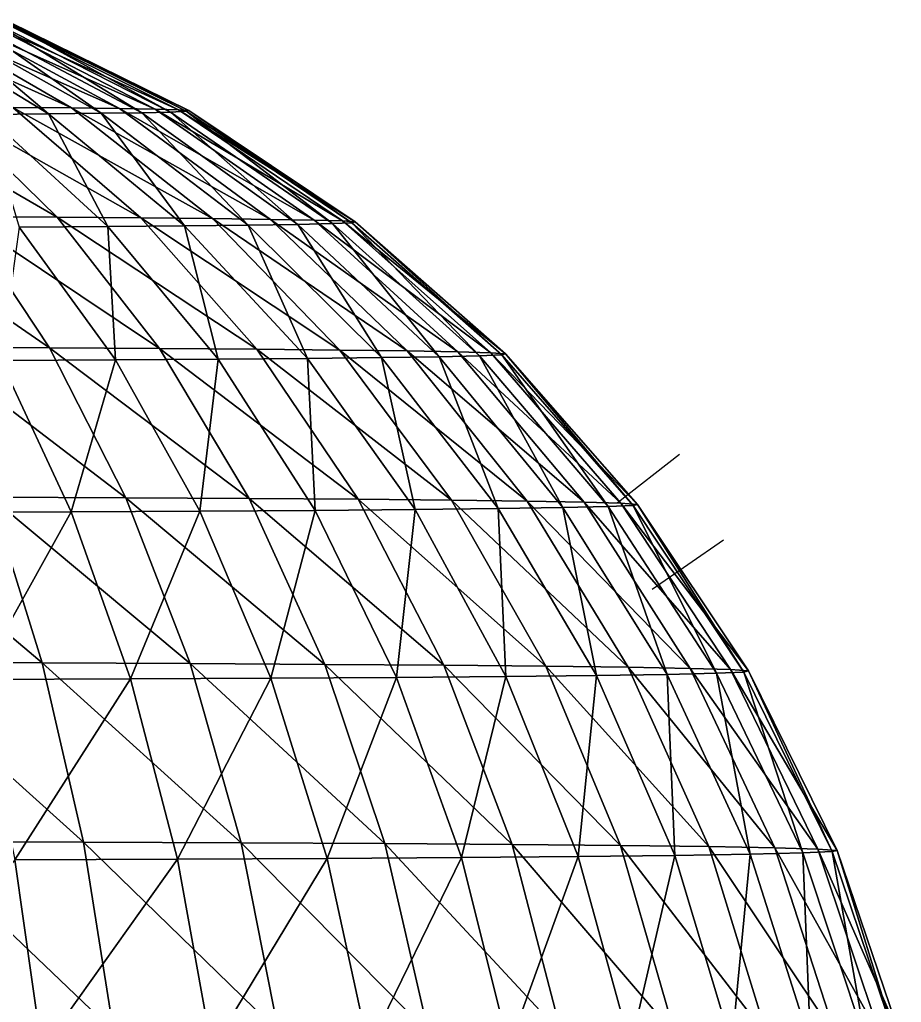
# Model space of a CAD drawing. Header units: metres. Extents: x -186 to 389, y -250 to 250.
# Drawn here: x 197.3 to 341.3, y 70.9 to 231.4 of the extents above; entities that cross this region are included whole.
import ezdxf

# ---------------------------------------------------------------- set-up
doc = ezdxf.new("R2010")
doc.units = ezdxf.units.M

msp = doc.modelspace()

# ---------------------------------------------------------------- linework, layer by layer
for p, q in [((294.90878, 152.4723, -633.854), (305.08472, 160.43271, -635.2969)), ((300.60345, 138.40952, -657.22815), (312.22473, 146.42781, -660.1833))]:
    msp.add_line(p, q)
for points in [[(180.95602, 231.32016, -556.8507), (205.77414, 216.96608, -541.12134), (173.6091, 231.39088, -546.7202), (173.6092, 231.39099, -546.7201)], [(205.77414, 216.96608, -541.12134), (196.17493, 217.05849, -527.8852), (173.6091, 231.39088, -546.7202), (173.6092, 231.39099, -546.7201)], [(186.91776, 231.24335, -567.8535), (213.5635, 216.86572, -555.49713), (180.95602, 231.32016, -556.8507), (180.95613, 231.32027, -556.8506)], [(213.5635, 216.86572, -555.49713), (205.77414, 216.96608, -541.12134), (180.95602, 231.32016, -556.8507), (180.95613, 231.32027, -556.8506)], [(191.3923, 231.16176, -579.5403), (219.40979, 216.75911, -570.7666), (186.91776, 231.24335, -567.8535), (186.91786, 231.24345, -567.8534)], [(219.40979, 216.75911, -570.7666), (213.5635, 216.86572, -555.49713), (186.91776, 231.24335, -567.8535), (186.91786, 231.24345, -567.8534)], [(194.3031, 231.07678, -591.71106), (223.21292, 216.6481, -586.6686), (191.3923, 231.16176, -579.5403), (191.39241, 231.16187, -579.54016)], [(223.21292, 216.6481, -586.6686), (219.40979, 216.75911, -570.7666), (191.3923, 231.16176, -579.5403), (191.39241, 231.16187, -579.54016)], [(178.0806, 230.5783, -663.11304), (202.01721, 215.9968, -679.95966), (184.62863, 230.65274, -652.4487), (184.62874, 230.65285, -652.4486)], [(191.71625, 215.90814, -692.65735), (202.01721, 215.9968, -679.95966), (178.0806, 230.5783, -663.11304), (178.0807, 230.5784, -663.1129)], [(184.62863, 230.65274, -652.4487), (210.57263, 216.09409, -666.0261), (189.72864, 230.73253, -641.02106), (189.72874, 230.73264, -641.02094)], [(202.01721, 215.9968, -679.95966), (210.57263, 216.09409, -666.0261), (184.62863, 230.65274, -652.4487), (184.62874, 230.65285, -652.4486)], [(189.72864, 230.73253, -641.02106), (217.23611, 216.1983, -651.09515), (193.29338, 230.81627, -629.02545), (193.29349, 230.81638, -629.0253)], [(210.57263, 216.09409, -666.0261), (217.23611, 216.1983, -651.09515), (189.72864, 230.73253, -641.02106), (189.72874, 230.73264, -641.02094)], [(193.29338, 230.81627, -629.02545), (221.89368, 216.30772, -635.4221), (195.26184, 230.90254, -616.6672), (195.26195, 230.90265, -616.66705)], [(217.23611, 216.1983, -651.09515), (221.89368, 216.30772, -635.4221), (193.29338, 230.81627, -629.02545), (193.29349, 230.81638, -629.0253)], [(195.60034, 230.98988, -604.1577), (224.90785, 216.53458, -602.9309), (194.3031, 231.07678, -591.71106), (194.3032, 231.07689, -591.71094)], [(224.90785, 216.53458, -602.9309), (223.21292, 216.6481, -586.6686), (194.3031, 231.07678, -591.71106), (194.3032, 231.07689, -591.71094)], [(195.26184, 230.90254, -616.6672), (224.46558, 216.42046, -619.27527), (195.60034, 230.98988, -604.1577), (195.60045, 230.98999, -604.1576)], [(221.89368, 216.30772, -635.4221), (224.46558, 216.42046, -619.27527), (195.26184, 230.90254, -616.6672), (195.26195, 230.90265, -616.66705)], [(224.46558, 216.42046, -619.27527), (224.90785, 216.53458, -602.9309), (195.60034, 230.98988, -604.1577), (195.60045, 230.98999, -604.1576)], [(184.93015, 217.14136, -516.01526), (203.40439, 199.11307, -495.9385), (172.23218, 217.21327, -505.71454), (172.23228, 217.21338, -505.71445)], [(203.40439, 199.11307, -495.9385), (187.94434, 199.20062, -483.39716), (172.23218, 217.21327, -505.71454), (172.23228, 217.21338, -505.71445)], [(196.17493, 217.05849, -527.8852), (217.09517, 199.01218, -510.39047), (184.93015, 217.14136, -516.01526), (184.93025, 217.14146, -516.01514)], [(217.09517, 199.01218, -510.39047), (203.40439, 199.11307, -495.9385), (184.93015, 217.14136, -516.01526), (184.93025, 217.14146, -516.01514)], [(205.77414, 216.96608, -541.12134), (228.78242, 198.89966, -526.50574), (196.17493, 217.05849, -527.8852), (196.17503, 217.0586, -527.8851)], [(228.78242, 198.89966, -526.50574), (217.09517, 199.01218, -510.39047), (196.17493, 217.05849, -527.8852), (196.17503, 217.0586, -527.8851)], [(213.5635, 216.86572, -555.49713), (238.26617, 198.77747, -544.0086), (205.77414, 216.96608, -541.12134), (205.77425, 216.96619, -541.1212)], [(238.26617, 198.77747, -544.0086), (228.78242, 198.89966, -526.50574), (205.77414, 216.96608, -541.12134), (205.77425, 216.96619, -541.1212)], [(219.40979, 216.75911, -570.7666), (245.38414, 198.64767, -562.59955), (213.5635, 216.86572, -555.49713), (213.56361, 216.86583, -555.497)], [(245.38414, 198.64767, -562.59955), (238.26617, 198.77747, -544.0086), (213.5635, 216.86572, -555.49713), (213.56361, 216.86583, -555.497)], [(223.21292, 216.6481, -586.6686), (250.01456, 198.51251, -581.9606), (219.40979, 216.75911, -570.7666), (219.4099, 216.75922, -570.7665)], [(250.01456, 198.51251, -581.9606), (245.38414, 198.64767, -562.59955), (219.40979, 216.75911, -570.7666), (219.4099, 216.75922, -570.7665)], [(224.90785, 216.53458, -602.9309), (252.07817, 198.37428, -601.76025), (223.21292, 216.6481, -586.6686), (223.21303, 216.64821, -586.66846)], [(252.07817, 198.37428, -601.76025), (250.01456, 198.51251, -581.9606), (223.21292, 216.6481, -586.6686), (223.21303, 216.64821, -586.66846)], [(191.71625, 215.90814, -692.65735), (211.66663, 197.6116, -711.0043), (202.01721, 215.9968, -679.95966), (202.01732, 215.9969, -679.95953)], [(197.21432, 197.51602, -724.69476), (211.66663, 197.6116, -711.0043), (191.71626, 215.90814, -692.6573), (191.71637, 215.90825, -692.65717)], [(202.01721, 215.9968, -679.95966), (224.20828, 197.71954, -695.5446), (210.57263, 216.09409, -666.0261), (210.57274, 216.0942, -666.026)], [(211.66663, 197.6116, -711.0043), (224.20828, 197.71954, -695.5446), (202.01721, 215.9968, -679.95966), (202.01732, 215.9969, -679.95953)], [(210.57263, 216.09409, -666.0261), (234.6247, 197.83797, -678.5802), (217.23611, 216.1983, -651.09515), (217.23622, 216.19841, -651.09503)], [(224.20828, 197.71954, -695.5446), (234.6247, 197.83797, -678.5802), (210.57263, 216.09409, -666.0261), (210.57274, 216.0942, -666.026)], [(217.23611, 216.1983, -651.09515), (242.73766, 197.96487, -660.40137), (221.89368, 216.30772, -635.4221), (221.89378, 216.30783, -635.422)], [(234.6247, 197.83797, -678.5802), (242.73766, 197.96487, -660.40137), (217.23611, 216.1983, -651.09515), (217.23622, 216.19841, -651.09503)], [(221.89368, 216.30772, -635.4221), (248.40833, 198.0981, -641.3191), (224.46558, 216.42046, -619.27527), (224.46568, 216.42056, -619.27515)], [(242.73766, 197.96487, -660.40137), (248.40833, 198.0981, -641.3191), (221.89368, 216.30772, -635.4221), (221.89378, 216.30783, -635.422)], [(224.46558, 216.42046, -619.27527), (251.5397, 198.23537, -621.66), (224.90785, 216.53458, -602.9309), (224.90796, 216.53468, -602.9308)], [(248.40833, 198.0981, -641.3191), (251.5397, 198.23537, -621.66), (224.46558, 216.42046, -619.27527), (224.46568, 216.42056, -619.27515)], [(251.5397, 198.23537, -621.66), (252.07817, 198.37428, -601.76025), (224.90785, 216.53458, -602.9309), (224.90796, 216.53468, -602.9308)], [(187.94434, 199.20062, -483.39716), (202.15173, 177.7796, -463.18127), (170.9795, 199.27335, -472.981), (170.97961, 199.27345, -472.9809)], [(202.15173, 177.7796, -463.18127), (182.44623, 177.86407, -451.0824), (170.9795, 199.27335, -472.981), (170.97961, 199.27345, -472.9809)], [(203.40439, 199.11307, -495.9385), (220.10934, 177.6779, -477.74872), (187.94434, 199.20062, -483.39716), (187.94444, 199.20073, -483.39706)], [(220.10934, 177.6779, -477.74872), (202.15173, 177.7796, -463.18127), (187.94434, 199.20062, -483.39716), (187.94444, 199.20073, -483.39706)], [(217.09517, 199.01218, -510.39047), (236.01187, 177.5607, -494.53534), (203.40439, 199.11307, -495.9385), (203.4045, 199.11317, -495.93842)], [(236.01187, 177.5607, -494.53534), (220.10934, 177.6779, -477.74872), (203.40439, 199.11307, -495.9385), (203.4045, 199.11317, -495.93842)], [(228.78242, 198.89966, -526.50574), (249.5872, 177.43002, -513.2541), (217.09517, 199.01218, -510.39047), (217.09528, 199.01228, -510.39038)], [(249.5872, 177.43002, -513.2541), (236.01187, 177.5607, -494.53534), (217.09517, 199.01218, -510.39047), (217.09528, 199.01228, -510.39038)], [(194.20016, 175.72809, -757.0354), (212.91928, 175.82285, -743.46045), (197.21432, 197.51602, -724.69476), (197.21443, 197.51613, -724.69464)], [(197.21432, 197.51602, -724.69476), (212.91928, 175.82285, -743.46045), (211.66663, 197.6116, -711.0043), (211.66673, 197.61171, -711.00415)], [(211.66663, 197.6116, -711.0043), (229.70634, 175.93387, -727.55835), (224.20828, 197.71954, -695.5446), (224.20839, 197.71965, -695.5445)], [(212.91928, 175.82285, -743.46045), (229.70636, 175.93387, -727.5583), (211.66663, 197.6116, -711.0043), (211.66673, 197.61171, -711.00415)], [(224.20828, 197.71954, -695.5446), (244.27411, 176.05923, -709.60114), (234.6247, 197.83797, -678.5802), (234.6248, 197.83807, -678.5801)], [(229.70634, 175.93387, -727.55835), (244.27411, 176.05923, -709.60114), (224.20828, 197.71954, -695.5446), (224.20839, 197.71965, -695.5445)], [(238.26617, 198.77747, -544.0086), (260.60306, 177.28807, -533.58453), (228.78242, 198.89966, -526.50574), (228.78253, 198.89977, -526.5056)], [(260.60306, 177.28807, -533.58453), (249.5872, 177.43002, -513.2541), (228.78242, 198.89966, -526.50574), (228.78253, 198.89977, -526.5056)], [(234.6247, 197.83797, -678.5802), (256.3733, 176.19681, -689.8961), (242.73766, 197.96487, -660.40137), (242.73776, 197.96498, -660.40125)], [(244.27411, 176.05923, -709.60114), (256.3733, 176.19681, -689.8961), (234.6247, 197.83797, -678.5802), (234.6248, 197.83807, -678.5801)], [(245.38414, 198.64767, -562.59955), (268.87094, 177.13733, -555.17883), (238.26617, 198.77747, -544.0086), (238.26628, 198.77757, -544.0085)], [(268.87094, 177.13733, -555.17883), (260.60306, 177.28807, -533.58453), (238.26617, 198.77747, -544.0086), (238.26628, 198.77757, -544.0085)], [(242.73766, 197.96487, -660.40137), (265.7969, 176.34422, -668.7805), (248.40833, 198.0981, -641.3191), (248.40843, 198.0982, -641.319)], [(256.3733, 176.19681, -689.8961), (265.7969, 176.34422, -668.7805), (242.73766, 197.96487, -660.40137), (242.73776, 197.96498, -660.40125)], [(250.01456, 198.51251, -581.9606), (274.2494, 176.98033, -577.6676), (245.38414, 198.64767, -562.59955), (245.38425, 198.64778, -562.5994)], [(274.2494, 176.98033, -577.6676), (268.87094, 177.13733, -555.17883), (245.38414, 198.64767, -562.59955), (245.38425, 198.64778, -562.5994)], [(248.40833, 198.0981, -641.3191), (272.38367, 176.49896, -646.61554), (251.5397, 198.23537, -621.66), (251.53981, 198.23547, -621.65985)], [(265.7969, 176.34422, -668.7805), (272.38367, 176.49896, -646.61554), (248.40833, 198.0981, -641.3191), (248.40843, 198.0982, -641.319)], [(252.07817, 198.37428, -601.76025), (276.64636, 176.81975, -600.66595), (250.01456, 198.51251, -581.9606), (250.01466, 198.51262, -581.96045)], [(276.64636, 176.81975, -600.66595), (274.2494, 176.98033, -577.6676), (250.01456, 198.51251, -581.9606), (250.01466, 198.51262, -581.96045)], [(251.5397, 198.23537, -621.66), (276.02094, 176.65839, -623.78046), (252.07817, 198.37428, -601.76025), (252.07828, 198.37439, -601.76013)], [(272.38367, 176.49896, -646.61554), (276.02094, 176.65839, -623.78046), (251.5397, 198.23537, -621.66), (251.53981, 198.23547, -621.65985)], [(276.02094, 176.65839, -623.78046), (276.64636, 176.81975, -600.66595), (252.07817, 198.37428, -601.76025), (252.07828, 198.37439, -601.76013)], [(202.15173, 177.7796, -463.18127), (214.6113, 153.3167, -445.41278), (182.44623, 177.86407, -451.0824), (182.44633, 177.86418, -451.0823)], [(214.6113, 153.3167, -445.41278), (192.50232, 153.41147, -431.83817), (182.44623, 177.86407, -451.0824), (182.44633, 177.86418, -451.0823)], [(220.10934, 177.6779, -477.74872), (234.75923, 153.20259, -461.75702), (202.15173, 177.7796, -463.18127), (202.15184, 177.77971, -463.18118)], [(234.75923, 153.20259, -461.75702), (214.6113, 153.3167, -445.41278), (202.15173, 177.7796, -463.18127), (202.15184, 177.77971, -463.18118)], [(236.01187, 177.5607, -494.53534), (252.6014, 153.07109, -480.59116), (220.10934, 177.6779, -477.74872), (220.10945, 177.67801, -477.74863)], [(252.6014, 153.07109, -480.59116), (234.75923, 153.20259, -461.75702), (220.10934, 177.6779, -477.74872), (220.10945, 177.67801, -477.74863)], [(249.5872, 177.43002, -513.2541), (267.83255, 152.92447, -501.593), (236.01187, 177.5607, -494.53534), (236.01198, 177.5608, -494.53525)], [(267.83255, 152.92447, -501.593), (252.6014, 153.07109, -480.59116), (236.01187, 177.5607, -494.53534), (236.01198, 177.5608, -494.53525)], [(260.60306, 177.28807, -533.58453), (280.192, 152.76523, -524.4032), (249.5872, 177.43002, -513.2541), (249.58731, 177.43013, -513.25397)], [(280.192, 152.76523, -524.4032), (267.83255, 152.92447, -501.593), (249.5872, 177.43002, -513.2541), (249.58731, 177.43013, -513.25397)], [(268.87094, 177.13733, -555.17883), (289.46832, 152.59608, -548.6314), (260.60306, 177.28807, -533.58453), (260.60315, 177.28818, -533.5844)], [(289.46832, 152.59608, -548.6314), (280.192, 152.76523, -524.4032), (260.60306, 177.28807, -533.58453), (260.60315, 177.28818, -533.5844)], [(274.2494, 176.98033, -577.6676), (295.50278, 152.41994, -573.8631), (268.87094, 177.13733, -555.17883), (268.87103, 177.13744, -555.1787)], [(295.50278, 152.41994, -573.8631), (289.46832, 152.59608, -548.6314), (268.87094, 177.13733, -555.17883), (268.87103, 177.13744, -555.1787)], [(272.38367, 176.49896, -646.61554), (293.4095, 151.87987, -651.2207), (276.02094, 176.65839, -623.78046), (276.02103, 176.6585, -623.78033)], [(276.64636, 176.81975, -600.66595), (298.19217, 152.23979, -599.6666), (274.2494, 176.98033, -577.6676), (274.24948, 176.98044, -577.6675)], [(298.19217, 152.23979, -599.6666), (295.50278, 152.41994, -573.8631), (274.2494, 176.98033, -577.6676), (274.24948, 176.98044, -577.6675)], [(276.02094, 176.65839, -623.78046), (297.4904, 152.05872, -625.6004), (276.64636, 176.81975, -600.66595), (276.64645, 176.81985, -600.66583)], [(293.4095, 151.87987, -651.2207), (297.4904, 152.05872, -625.6004), (276.02094, 176.65839, -623.78046), (276.02103, 176.6585, -623.78033)], [(297.4904, 152.05872, -625.6004), (298.19217, 152.23979, -599.6666), (276.64636, 176.81975, -600.66595), (276.64645, 176.81985, -600.66583)], [(182.87909, 150.92867, -787.46783), (205.68985, 151.01494, -775.10864), (194.20016, 175.72809, -757.0354), (194.20027, 175.7282, -757.0353)], [(194.20016, 175.72809, -757.0354), (205.68985, 151.01494, -775.10864), (212.91928, 175.82285, -743.46045), (212.91939, 175.82295, -743.4603)], [(205.68985, 151.01494, -775.10864), (226.69217, 151.12128, -759.8779), (212.91928, 175.82285, -743.46045), (212.91939, 175.82295, -743.4603)], [(212.91928, 175.82285, -743.46045), (226.69217, 151.12128, -759.8779), (229.70636, 175.93387, -727.5583), (229.70647, 175.93398, -727.55817)], [(226.69217, 151.12128, -759.8779), (245.52682, 151.24585, -742.0362), (229.70636, 175.93387, -727.5583), (229.70647, 175.93398, -727.55817)], [(229.70634, 175.93387, -727.55835), (245.5268, 151.24585, -742.0362), (244.27411, 176.05923, -709.60114), (244.27422, 176.05934, -709.601)], [(244.27411, 176.05923, -709.60114), (261.8714, 151.3865, -721.8888), (256.3733, 176.19681, -689.8961), (256.37338, 176.19691, -689.896)], [(245.5268, 151.24585, -742.0362), (261.8714, 151.3865, -721.8888), (244.27411, 176.05923, -709.60114), (244.27422, 176.05934, -709.601)], [(256.3733, 176.19681, -689.8961), (275.44635, 151.54085, -699.78033), (265.7969, 176.34422, -668.7805), (265.797, 176.34433, -668.7804)], [(261.8714, 151.3865, -721.8888), (275.44635, 151.54085, -699.78033), (256.3733, 176.19681, -689.8961), (256.37338, 176.19691, -689.896)], [(265.7969, 176.34422, -668.7805), (286.01935, 151.70625, -676.0892), (272.38367, 176.49896, -646.61554), (272.38376, 176.49907, -646.6154)], [(275.44635, 151.54085, -699.78033), (286.01935, 151.70625, -676.0892), (265.7969, 176.34422, -668.7805), (265.797, 176.34433, -668.7804)], [(286.01935, 151.70625, -676.0892), (293.4095, 151.87987, -651.2207), (272.38367, 176.49896, -646.61554), (272.38376, 176.49907, -646.6154)], [(192.50232, 153.41147, -431.83817), (200.97562, 126.333984, -415.5777), (168.81058, 153.48529, -421.26544), (168.81068, 153.4854, -421.26535)], [(200.97562, 126.333984, -415.5777), (175.11372, 126.41456, -404.03644), (168.81058, 153.48529, -421.26544), (168.81068, 153.4854, -421.26535)], [(214.6113, 153.3167, -445.41278), (225.10982, 126.23053, -430.39575), (192.50232, 153.41147, -431.83817), (192.50243, 153.41158, -431.83807)], [(225.10982, 126.23053, -430.39575), (200.97562, 126.333984, -415.5777), (192.50232, 153.41147, -431.83817), (192.50243, 153.41158, -431.83807)], [(234.75923, 153.20259, -461.75702), (247.10333, 126.10597, -448.2371), (214.6113, 153.3167, -445.41278), (214.6114, 153.3168, -445.4127)], [(247.10333, 126.10597, -448.2371), (225.10982, 126.23053, -430.39575), (214.6113, 153.3167, -445.41278), (214.6114, 153.3168, -445.4127)], [(252.6014, 153.07109, -480.59116), (266.57986, 125.96243, -468.79645), (234.75923, 153.20259, -461.75702), (234.75934, 153.2027, -461.75693)], [(266.57986, 125.96243, -468.79645), (247.10333, 126.10597, -448.2371), (234.75923, 153.20259, -461.75702), (234.75934, 153.2027, -461.75693)], [(267.83255, 152.92447, -501.593), (283.20618, 125.80238, -491.72214), (252.6014, 153.07109, -480.59116), (252.6015, 153.0712, -480.59106)], [(283.20618, 125.80238, -491.72214), (266.57986, 125.96243, -468.79645), (252.6014, 153.07109, -480.59116), (252.6015, 153.0712, -480.59106)], [(280.192, 152.76523, -524.4032), (296.69778, 125.62855, -516.6217), (267.83255, 152.92447, -501.593), (267.83264, 152.92458, -501.5929)], [(296.69778, 125.62855, -516.6217), (283.20618, 125.80238, -491.72214), (267.83255, 152.92447, -501.593), (267.83264, 152.92458, -501.5929)], [(289.46832, 152.59608, -548.6314), (306.82382, 125.44391, -543.0693), (280.192, 152.76523, -524.4032), (280.19208, 152.76534, -524.4031)], [(306.82382, 125.44391, -543.0693), (296.69778, 125.62855, -516.6217), (280.192, 152.76523, -524.4032), (280.19208, 152.76534, -524.4031)], [(295.50278, 152.41994, -573.8631), (313.41104, 125.25162, -570.61224), (289.46832, 152.59608, -548.6314), (289.4684, 152.59619, -548.6313)], [(313.41104, 125.25162, -570.61224), (306.82382, 125.44391, -543.0693), (289.46832, 152.59608, -548.6314), (289.4684, 152.59619, -548.6313)], [(182.87909, 150.92867, -787.46783), (190.47092, 123.62375, -803.78345), (205.68985, 151.01494, -775.10864), (205.68996, 151.01505, -775.1085)], [(190.47092, 123.62375, -803.78345), (215.37115, 123.71794, -790.2921), (205.68985, 151.01494, -775.10864), (205.68996, 151.01505, -775.1085)], [(205.68985, 151.01494, -775.10864), (215.37115, 123.71794, -790.2921), (226.69217, 151.12128, -759.8779), (226.69228, 151.12138, -759.8778)], [(215.37115, 123.71794, -790.2921), (238.29733, 123.83401, -773.66626), (226.69217, 151.12128, -759.8779), (226.69228, 151.12138, -759.8778)], [(226.69217, 151.12128, -759.8779), (238.29733, 123.83401, -773.66626), (245.52682, 151.24585, -742.0362), (245.52693, 151.24596, -742.0361)], [(238.29733, 123.83401, -773.66626), (258.85724, 123.969986, -754.1901), (245.52682, 151.24585, -742.0362), (245.52693, 151.24596, -742.0361)], [(245.5268, 151.24585, -742.0362), (258.8572, 123.969986, -754.1902), (261.8714, 151.3865, -721.8888), (261.8715, 151.38661, -721.8887)], [(258.8572, 123.969986, -754.1902), (276.699, 124.12353, -732.1972), (261.8714, 151.3865, -721.8888), (261.8715, 151.38661, -721.8887)], [(261.8714, 151.3865, -721.8888), (276.699, 124.12353, -732.1972), (275.44635, 151.54085, -699.78033), (275.44644, 151.54095, -699.7802)], [(275.44635, 151.54085, -699.78033), (291.5174, 124.29201, -708.0636), (286.01935, 151.70625, -676.0892), (286.01944, 151.70636, -676.08905)], [(276.699, 124.12353, -732.1972), (291.5174, 124.29201, -708.0636), (275.44635, 151.54085, -699.78033), (275.44644, 151.54095, -699.7802)], [(286.01935, 151.70625, -676.0892), (303.05893, 124.472565, -682.20233), (293.4095, 151.87987, -651.2207), (293.40958, 151.87997, -651.2206)], [(291.5174, 124.29201, -708.0636), (303.05893, 124.472565, -682.20233), (286.01935, 151.70625, -676.0892), (286.01944, 151.70636, -676.08905)], [(293.4095, 151.87987, -651.2207), (311.12604, 124.66208, -655.0559), (297.4904, 152.05872, -625.6004), (297.49048, 152.05882, -625.6003)], [(303.05893, 124.472565, -682.20233), (311.12604, 124.66208, -655.0559), (293.4095, 151.87987, -651.2207), (293.40958, 151.87997, -651.2206)], [(298.19217, 152.23979, -599.6666), (316.34677, 125.05497, -598.7794), (295.50278, 152.41994, -573.8631), (295.50287, 152.42004, -573.863)], [(316.34677, 125.05497, -598.7794), (313.41104, 125.25162, -570.61224), (295.50278, 152.41994, -573.8631), (295.50287, 152.42004, -573.863)], [(297.4904, 152.05872, -625.6004), (315.58072, 124.85734, -627.08875), (298.19217, 152.23979, -599.6666), (298.19226, 152.2399, -599.6665)], [(311.12604, 124.66208, -655.0559), (315.58072, 124.85734, -627.08875), (297.4904, 152.05872, -625.6004), (297.49048, 152.05882, -625.6003)], [(315.58072, 124.85734, -627.08875), (316.34677, 125.05497, -598.7794), (298.19217, 152.23979, -599.6666), (298.19226, 152.2399, -599.6665)], [(200.97562, 126.333984, -415.5777), (207.7212, 97.09488, -402.57907), (175.11372, 126.41456, -404.03644), (175.11383, 126.41466, -404.03635)], [(207.7212, 97.09488, -402.57907), (180.13162, 97.18083, -390.26685), (175.11372, 126.41456, -404.03644), (175.11383, 126.41466, -404.03635)], [(225.10982, 126.23053, -430.39575), (233.46768, 96.98451, -418.38702), (200.97562, 126.333984, -415.5777), (200.97572, 126.33408, -415.5776)], [(233.46768, 96.98451, -418.38702), (207.7212, 97.09488, -402.57907), (200.97562, 126.333984, -415.5777), (200.97572, 126.33408, -415.5776)], [(247.10333, 126.10597, -448.2371), (256.93042, 96.85164, -437.4203), (225.10982, 126.23053, -430.39575), (225.10992, 126.23063, -430.39566)], [(256.93042, 96.85164, -437.4203), (233.46768, 96.98451, -418.38702), (225.10982, 126.23053, -430.39575), (225.10992, 126.23063, -430.39566)], [(266.57986, 125.96243, -468.79645), (277.70807, 96.69852, -459.3531), (247.10333, 126.10597, -448.2371), (247.10344, 126.10607, -448.237)], [(277.70807, 96.69852, -459.3531), (256.93042, 96.85164, -437.4203), (247.10333, 126.10597, -448.2371), (247.10344, 126.10607, -448.237)], [(283.20618, 125.80238, -491.72214), (295.4451, 96.52777, -483.8103), (266.57986, 125.96243, -468.79645), (266.57996, 125.96253, -468.79636)], [(295.4451, 96.52777, -483.8103), (277.70807, 96.69852, -459.3531), (266.57986, 125.96243, -468.79645), (266.57996, 125.96253, -468.79636)], [(296.69778, 125.62855, -516.6217), (309.83798, 96.342316, -510.3733), (283.20618, 125.80238, -491.72214), (283.20627, 125.80248, -491.72205)], [(309.83798, 96.342316, -510.3733), (295.4451, 96.52777, -483.8103), (283.20618, 125.80238, -491.72214), (283.20627, 125.80248, -491.72205)], [(306.82382, 125.44391, -543.0693), (320.6405, 96.14535, -538.58765), (296.69778, 125.62855, -516.6217), (296.69788, 125.62865, -516.6216)], [(320.6405, 96.14535, -538.58765), (309.83798, 96.342316, -510.3733), (296.69778, 125.62855, -516.6217), (296.69788, 125.62865, -516.6216)], [(313.41104, 125.25162, -570.61224), (327.6678, 95.94021, -567.9706), (306.82382, 125.44391, -543.0693), (306.8239, 125.44401, -543.06915)], [(327.6678, 95.94021, -567.9706), (320.6405, 96.14535, -538.58765), (306.82382, 125.44391, -543.0693), (306.8239, 125.44401, -543.06915)], [(316.34677, 125.05497, -598.7794), (330.79962, 95.73042, -598.0194), (313.41104, 125.25162, -570.61224), (313.41113, 125.25172, -570.6121)], [(330.79962, 95.73042, -598.0194), (327.6678, 95.94021, -567.9706), (313.41104, 125.25162, -570.61224), (313.41113, 125.25172, -570.6121)], [(190.47092, 123.62375, -803.78345), (196.51474, 94.20359, -816.71857), (215.37115, 123.71794, -790.2921), (215.37126, 123.71804, -790.292)], [(196.51474, 94.20359, -816.71857), (223.07843, 94.30407, -802.326), (215.37115, 123.71794, -790.2921), (215.37126, 123.71804, -790.292)], [(215.37115, 123.71794, -790.2921), (223.07843, 94.30407, -802.326), (238.29733, 123.83401, -773.66626), (238.29744, 123.83411, -773.66614)], [(223.07843, 94.30407, -802.326), (247.53616, 94.4279, -784.5895), (238.29733, 123.83401, -773.66626), (238.29744, 123.83411, -773.66614)], [(238.29733, 123.83401, -773.66626), (247.53616, 94.4279, -784.5895), (258.85724, 123.969986, -754.1901), (258.85733, 123.970085, -754.19)], [(247.53616, 94.4279, -784.5895), (269.46954, 94.57295, -763.81226), (258.85724, 123.969986, -754.1901), (258.85733, 123.970085, -754.19)], [(258.8572, 123.969986, -754.1902), (269.4695, 94.57295, -763.8123), (276.699, 124.12353, -732.1972), (276.6991, 124.12363, -732.1971)], [(269.4695, 94.57295, -763.8123), (288.50323, 94.736755, -740.3501), (276.699, 124.12353, -732.1972), (276.6991, 124.12363, -732.1971)], [(276.699, 124.12353, -732.1972), (288.50323, 94.736755, -740.3501), (291.5174, 124.29201, -708.0636), (291.5175, 124.29211, -708.0635)], [(288.50323, 94.736755, -740.3501), (304.31158, 94.9165, -714.60425), (291.5174, 124.29201, -708.0636), (291.5175, 124.29211, -708.0635)], [(291.5174, 124.29201, -708.0636), (304.31158, 94.9165, -714.60425), (303.05893, 124.472565, -682.20233), (303.05902, 124.472664, -682.2022)], [(303.05893, 124.472565, -682.20233), (316.62408, 95.10911, -687.0154), (311.12604, 124.66208, -655.0559), (311.12613, 124.66218, -655.0558)], [(304.31158, 94.9165, -714.60425), (316.62408, 95.10911, -687.0154), (303.05893, 124.472565, -682.20233), (303.05902, 124.472664, -682.2022)], [(311.12604, 124.66208, -655.0559), (325.23013, 95.31129, -658.0554), (315.58072, 124.85734, -627.08875), (315.5808, 124.85744, -627.0886)], [(316.62408, 95.10911, -687.0154), (325.23013, 95.31129, -658.0554), (311.12604, 124.66208, -655.0559), (311.12613, 124.66218, -655.0558)], [(315.58072, 124.85734, -627.08875), (329.98242, 95.519585, -628.2199), (316.34677, 125.05497, -598.7794), (316.34686, 125.05507, -598.7793)], [(325.23013, 95.31129, -658.0554), (329.98242, 95.519585, -628.2199), (315.58072, 124.85734, -627.08875), (315.5808, 124.85744, -627.0886)], [(329.98242, 95.519585, -628.2199), (330.79962, 95.73042, -598.0194), (316.34677, 125.05497, -598.7794), (316.34686, 125.05507, -598.7793)], [(207.7212, 97.09488, -402.57907), (212.62366, 66.19446, -393.0648), (180.13162, 97.18083, -390.26685), (180.13173, 97.18093, -390.26675)], [(212.62366, 66.19446, -393.0648), (183.77846, 66.284325, -380.1922), (180.13162, 97.18083, -390.26685), (180.13173, 97.18093, -390.26675)], [(233.46768, 96.98451, -418.38702), (239.54185, 66.07906, -409.59216), (207.7212, 97.09488, -402.57907), (207.72131, 97.09498, -402.57898)], [(239.54185, 66.07906, -409.59216), (212.62366, 66.19446, -393.0648), (207.7212, 97.09488, -402.57907), (207.72131, 97.09498, -402.57898)], [(256.93042, 96.85164, -437.4203), (264.07245, 65.94014, -429.49164), (233.46768, 96.98451, -418.38702), (233.46779, 96.98461, -418.38693)], [(264.07245, 65.94014, -429.49164), (239.54185, 66.07906, -409.59216), (233.46768, 96.98451, -418.38702), (233.46779, 96.98461, -418.38693)], [(277.70807, 96.69852, -459.3531), (285.7957, 65.78005, -452.42264), (256.93042, 96.85164, -437.4203), (256.9305, 96.85174, -437.4202)], [(285.7957, 65.78005, -452.42264), (264.07245, 65.94014, -429.49164), (256.93042, 96.85164, -437.4203), (256.9305, 96.85174, -437.4202)], [(295.4451, 96.52777, -483.8103), (304.3399, 65.60153, -477.9929), (277.70807, 96.69852, -459.3531), (277.70816, 96.698616, -459.353)], [(304.3399, 65.60153, -477.9929), (285.7957, 65.78005, -452.42264), (277.70807, 96.69852, -459.3531), (277.70816, 96.698616, -459.353)], [(309.83798, 96.342316, -510.3733), (319.38785, 65.407646, -505.76477), (295.4451, 96.52777, -483.8103), (295.4452, 96.52787, -483.8102)], [(319.38785, 65.407646, -505.76477), (304.3399, 65.60153, -477.9929), (295.4451, 96.52777, -483.8103), (295.4452, 96.52787, -483.8102)], [(320.6405, 96.14535, -538.58765), (330.68198, 65.201706, -535.2632), (309.83798, 96.342316, -510.3733), (309.83807, 96.342415, -510.3732)], [(330.68198, 65.201706, -535.2632), (319.38785, 65.407646, -505.76477), (309.83798, 96.342316, -510.3733), (309.83807, 96.342415, -510.3732)], [(269.4695, 94.57295, -763.8123), (277.1822, 63.557755, -770.7379), (288.50323, 94.736755, -740.3501), (288.50333, 94.736855, -740.35)], [(277.1822, 63.557755, -770.7379), (297.08212, 63.729008, -746.20795), (288.50323, 94.736755, -740.3501), (288.50333, 94.736855, -740.35)], [(288.50323, 94.736755, -740.3501), (297.08212, 63.729008, -746.20795), (304.31158, 94.9165, -714.60425), (304.31168, 94.916595, -714.6041)], [(297.08212, 63.729008, -746.20795), (313.60992, 63.916935, -719.2904), (304.31158, 94.9165, -714.60425), (304.31168, 94.916595, -714.6041)], [(304.31158, 94.9165, -714.60425), (313.60992, 63.916935, -719.2904), (316.62408, 95.10911, -687.0154), (316.62418, 95.10921, -687.01526)], [(313.60992, 63.916935, -719.2904), (326.4828, 64.11831, -690.4459), (316.62408, 95.10911, -687.0154), (316.62418, 95.10921, -687.01526)], [(316.62408, 95.10911, -687.0154), (326.4828, 64.11831, -690.4459), (325.23013, 95.31129, -658.0554), (325.23022, 95.311386, -658.0553)], [(327.6678, 95.94021, -567.9706), (338.0291, 64.98723, -565.98334), (320.6405, 96.14535, -538.58765), (320.6406, 96.14545, -538.5875)], [(338.0291, 64.98723, -565.98334), (330.68198, 65.201706, -535.2632), (320.6405, 96.14535, -538.58765), (320.6406, 96.14545, -538.5875)], [(325.23013, 95.31129, -658.0554), (335.48047, 64.32969, -660.16797), (329.98242, 95.519585, -628.2199), (329.9825, 95.519684, -628.2198)], [(326.4828, 64.11831, -690.4459), (335.48047, 64.32969, -660.16797), (325.23013, 95.31129, -658.0554), (325.23022, 95.311386, -658.0553)], [(330.79962, 95.73042, -598.0194), (341.30344, 64.76791, -597.3997), (327.6678, 95.94021, -567.9706), (327.66788, 95.94031, -567.97046)], [(341.30344, 64.76791, -597.3997), (338.0291, 64.98723, -565.98334), (327.6678, 95.94021, -567.9706), (327.66788, 95.94031, -567.97046)], [(329.98242, 95.519585, -628.2199), (340.44904, 64.54746, -628.9747), (330.79962, 95.73042, -598.0194), (330.7997, 95.73052, -598.0193)], [(335.48047, 64.32969, -660.16797), (340.44904, 64.54746, -628.9747), (329.98242, 95.519585, -628.2199), (329.9825, 95.519684, -628.2198)], [(340.44904, 64.54746, -628.9747), (341.30344, 64.76791, -597.3997), (330.79962, 95.73042, -598.0194), (330.7997, 95.73052, -598.0193)], [(171.40811, 63.092735, -837.3458), (200.9072, 63.171585, -826.052), (196.51474, 94.20359, -816.71857), (196.51485, 94.20369, -816.71844)], [(196.51474, 94.20359, -816.71857), (200.9072, 63.171585, -826.052), (223.07843, 94.30407, -802.326), (223.07854, 94.30417, -802.32587)], [(200.9072, 63.171585, -826.052), (228.67981, 63.276638, -811.0044), (223.07843, 94.30407, -802.326), (223.07854, 94.30417, -802.32587)], [(223.07843, 94.30407, -802.326), (228.67981, 63.276638, -811.0044), (247.53616, 94.4279, -784.5895), (247.53627, 94.428, -784.58936)], [(228.67981, 63.276638, -811.0044), (254.25061, 63.4061, -792.4607), (247.53616, 94.4279, -784.5895), (247.53627, 94.428, -784.58936)], [(247.53616, 94.4279, -784.5895), (254.25061, 63.4061, -792.4607), (269.46954, 94.57295, -763.81226), (269.46964, 94.57305, -763.81213)], [(254.25061, 63.4061, -792.4607), (277.1822, 63.557755, -770.7379), (269.46954, 94.57295, -763.81226), (269.46964, 94.57305, -763.81213)]]:
    msp.add_3dface(points)

doc.saveas('drawing.dxf')
